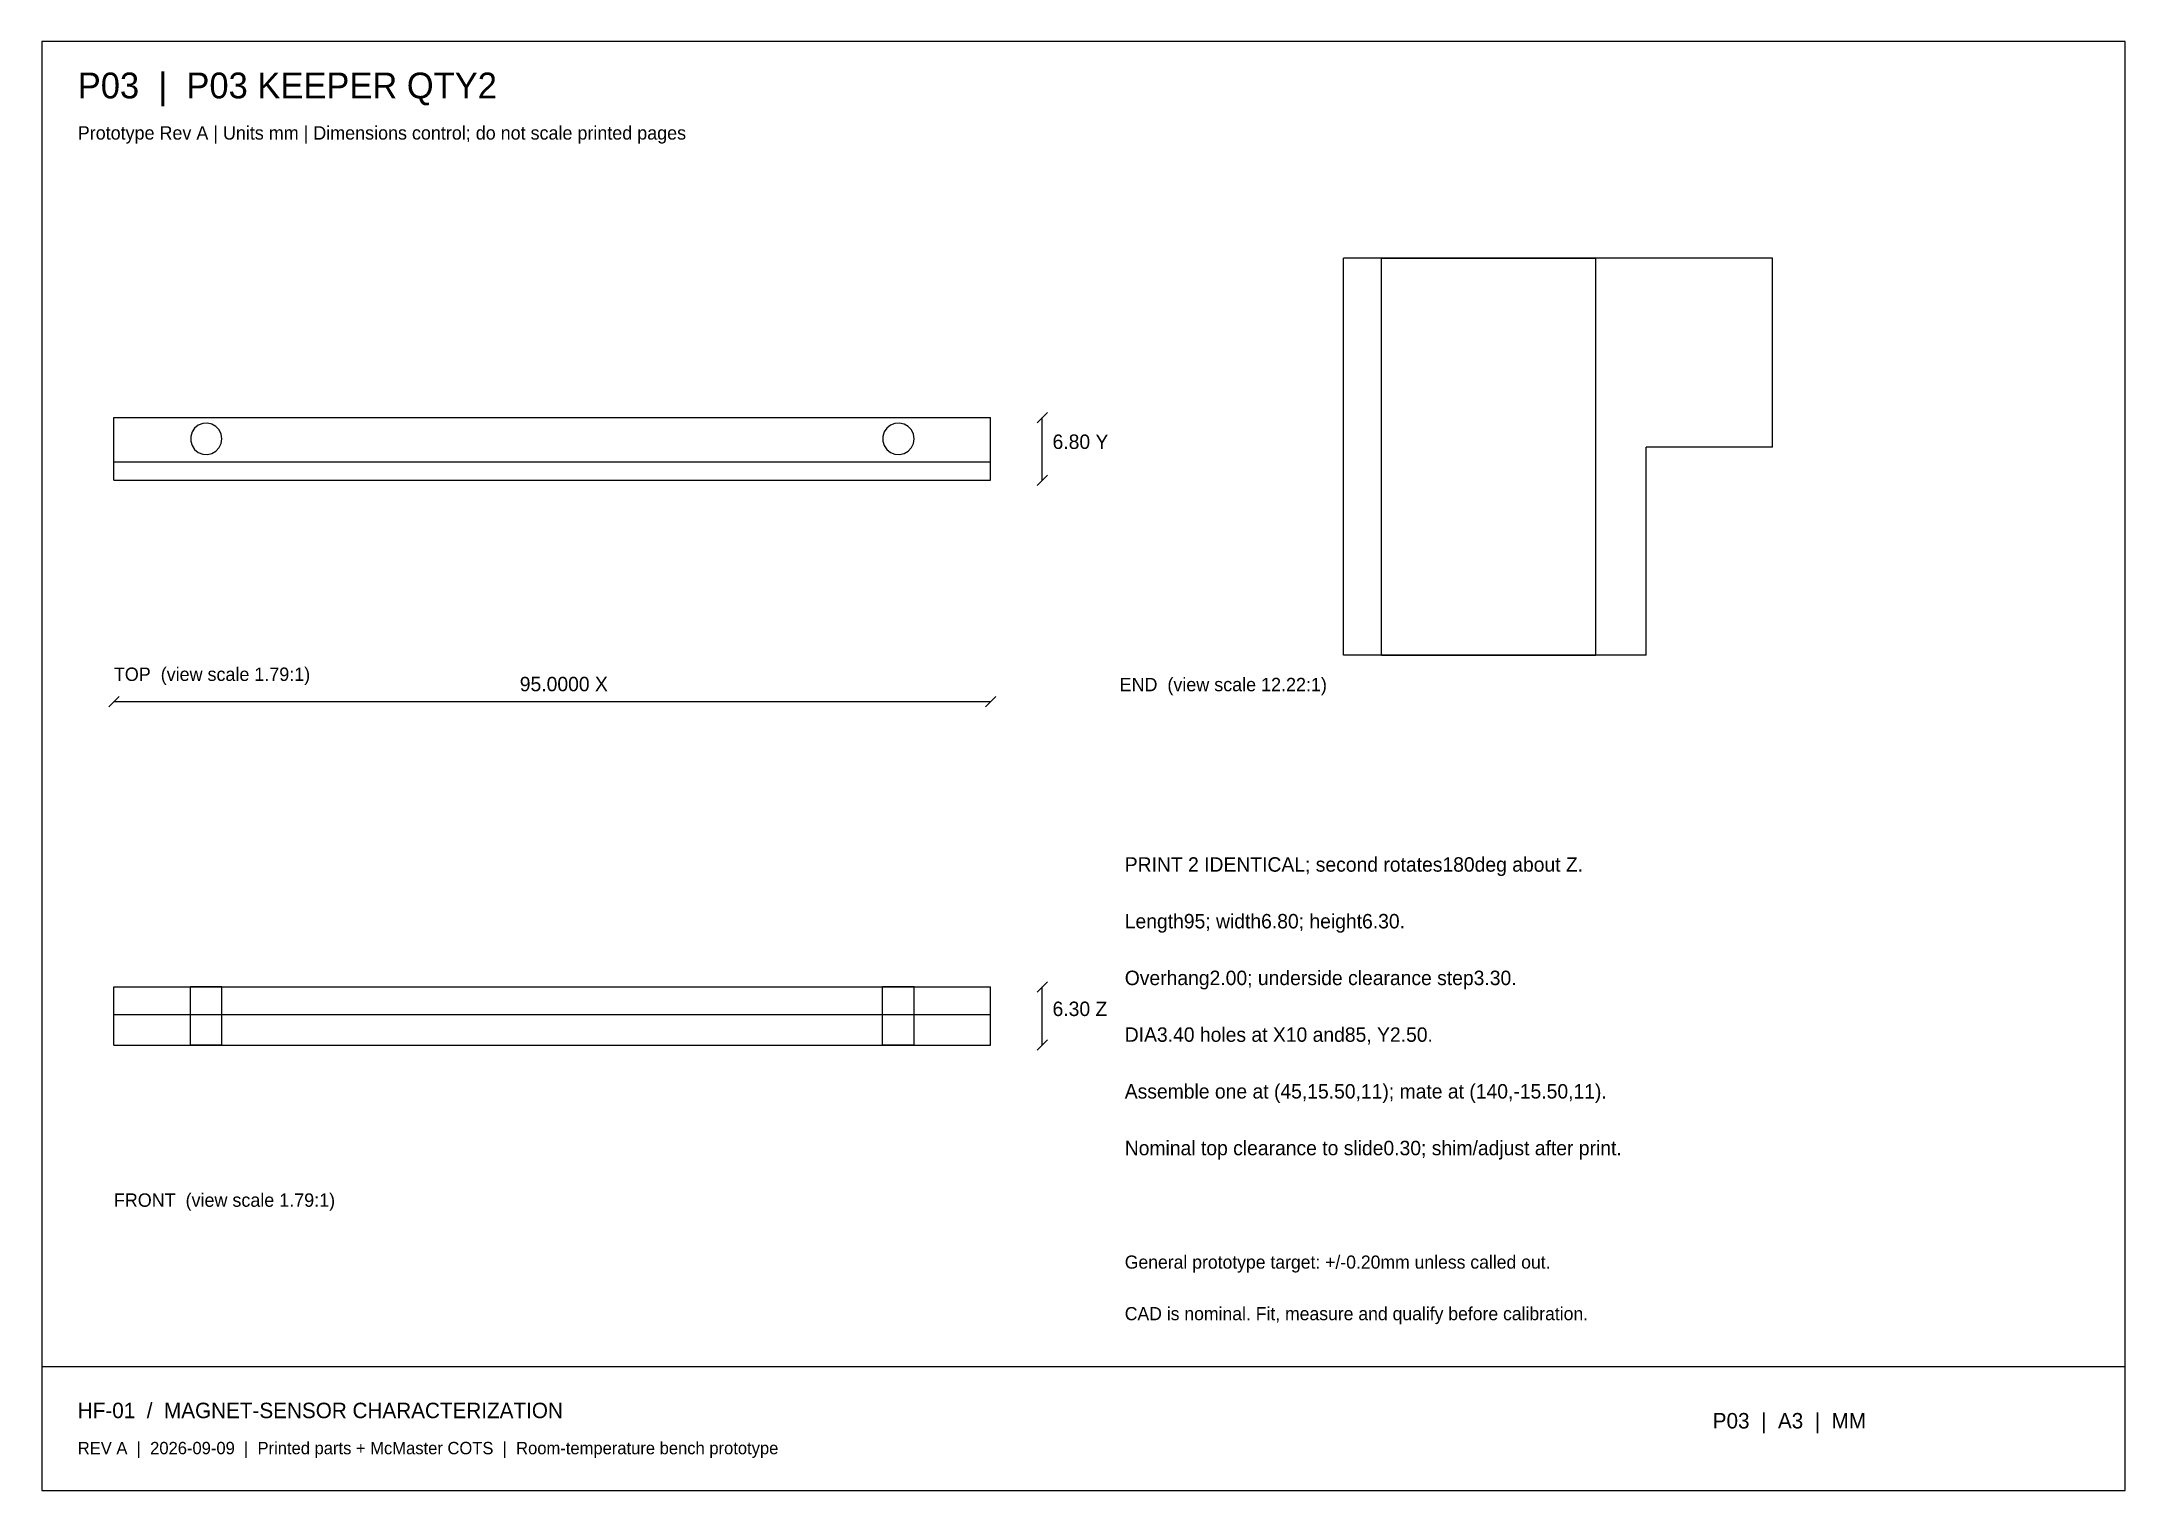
# Model space of a CAD drawing. Header units: millimetres. Extents: x 8 to 412, y 8 to 289.
import ezdxf

# ---------------------------------------------------------------- set-up
doc = ezdxf.new("R2010")
doc.units = ezdxf.units.MM
for name, color, linetype in [('DIM', 4, 'Continuous'), ('HIDDEN', 8, 'Continuous'), ('OUTLINE', 7, 'Continuous'), ('TEXT', 7, 'Continuous')]:
    doc.layers.add(name, color=color, linetype=linetype)

msp = doc.modelspace()

# ---------------------------------------------------------------- linework, layer by layer
at = {"layer": 'DIM'}
for points in [[(201, 215.08), (203, 217.08)], [(202, 203.92), (202, 216.08)], [(201, 202.92), (203, 204.92)], [(21, 160), (23, 162)], [(191, 160), (193, 162)], [(22, 161), (192, 161)], [(201, 104.64), (203, 106.64)], [(202, 94.36), (202, 105.64)], [(201, 93.36), (203, 95.36)]]:
    msp.add_lwpolyline(points, dxfattribs=at)
at = {"layer": 'HIDDEN'}
for points in [[(260.44, 170), (260.44, 247)], [(343.56, 247), (260.44, 247)], [(288.56, 247), (286.23, 247), (283.93, 247), (281.69, 247), (279.54, 247), (277.5, 247), (275.6, 247), (273.86, 247), (272.31, 247), (270.96, 247), (269.84, 247), (268.94, 247), (268.3, 247), (267.91, 247), (267.78, 247)], [(267.78, 247), (268.3, 247), (269.84, 247), (272.31, 247), (275.6, 247), (279.54, 247), (283.93, 247), (288.56, 247), (293.18, 247), (297.57, 247), (301.51, 247), (304.8, 247), (307.28, 247), (308.81, 247), (309.33, 247)], [(288.56, 247), (286.23, 247), (283.93, 247), (281.69, 247), (279.54, 247), (277.5, 247), (275.6, 247), (273.86, 247), (272.31, 247), (270.96, 247), (269.84, 247), (268.94, 247), (268.3, 247), (267.91, 247), (267.78, 247)], [(267.78, 247), (268.3, 247), (269.84, 247), (272.31, 247), (275.6, 247), (279.54, 247), (283.93, 247), (288.56, 247), (293.18, 247), (297.57, 247), (301.51, 247), (304.8, 247), (307.28, 247), (308.81, 247), (309.33, 247)], [(267.78, 170), (267.78, 247)], [(267.78, 170), (267.78, 247)], [(309.33, 247), (309.2, 247), (308.81, 247), (308.17, 247), (307.28, 247), (306.15, 247), (304.8, 247), (303.25, 247), (301.51, 247), (299.61, 247), (297.57, 247), (295.42, 247), (293.18, 247), (290.88, 247), (288.56, 247)], [(309.33, 247), (309.2, 247), (308.81, 247), (308.17, 247), (307.28, 247), (306.15, 247), (304.8, 247), (303.25, 247), (301.51, 247), (299.61, 247), (297.57, 247), (295.42, 247), (293.18, 247), (290.88, 247), (288.56, 247)], [(309.33, 170), (309.33, 247)], [(309.33, 170), (309.33, 247)], [(343.56, 210.33), (343.56, 247)], [(22, 207.49), (22, 216.08)], [(22, 216.08), (192, 216.08)], [(42.94, 211.97), (42.8, 212.87), (42.41, 213.68), (41.79, 214.35), (41.01, 214.8), (40.12, 215), (39.22, 214.93), (38.37, 214.6), (37.66, 214.04), (37.15, 213.29), (36.89, 212.42), (36.89, 211.52), (37.15, 210.65), (37.66, 209.9), (38.37, 209.33), (39.22, 209), (40.12, 208.93), (41.01, 209.14), (41.79, 209.59), (42.41, 210.25), (42.8, 211.07), (42.94, 211.97)], [(177.15, 211.97), (177.01, 212.87), (176.62, 213.68), (176, 214.35), (175.22, 214.8), (174.33, 215), (173.43, 214.93), (172.58, 214.6), (171.88, 214.04), (171.36, 213.29), (171.1, 212.42), (171.1, 211.52), (171.36, 210.65), (171.88, 209.9), (172.58, 209.33), (173.43, 209), (174.33, 208.93), (175.22, 209.14), (176, 209.59), (176.62, 210.25), (177.01, 211.07), (177.15, 211.97)], [(192, 207.49), (192, 216.08)], [(343.56, 210.33), (319.11, 210.33)], [(319.11, 170), (319.11, 210.33)], [(22, 203.92), (22, 207.49)], [(22, 207.49), (192, 207.49)], [(22, 207.49), (192, 207.49)], [(192, 203.92), (192, 207.49)], [(22, 203.92), (192, 203.92)], [(319.11, 170), (260.44, 170)], [(288.56, 170), (286.23, 170), (283.93, 170), (281.69, 170), (279.54, 170), (277.5, 170), (275.6, 170), (273.86, 170), (272.31, 170), (270.96, 170), (269.84, 170), (268.94, 170), (268.3, 170), (267.91, 170), (267.78, 170)], [(267.78, 170), (268.3, 170), (269.84, 170), (272.31, 170), (275.6, 170), (279.54, 170), (283.93, 170), (288.56, 170), (293.18, 170), (297.57, 170), (301.51, 170), (304.8, 170), (307.28, 170), (308.81, 170), (309.33, 170)], [(288.56, 170), (286.23, 170), (283.93, 170), (281.69, 170), (279.54, 170), (277.5, 170), (275.6, 170), (273.86, 170), (272.31, 170), (270.96, 170), (269.84, 170), (268.94, 170), (268.3, 170), (267.91, 170), (267.78, 170)], [(267.78, 170), (268.3, 170), (269.84, 170), (272.31, 170), (275.6, 170), (279.54, 170), (283.93, 170), (288.56, 170), (293.18, 170), (297.57, 170), (301.51, 170), (304.8, 170), (307.28, 170), (308.81, 170), (309.33, 170)], [(309.33, 170), (309.2, 170), (308.81, 170), (308.17, 170), (307.28, 170), (306.15, 170), (304.8, 170), (303.25, 170), (301.51, 170), (299.61, 170), (297.57, 170), (295.42, 170), (293.18, 170), (290.88, 170), (288.56, 170)], [(309.33, 170), (309.2, 170), (308.81, 170), (308.17, 170), (307.28, 170), (306.15, 170), (304.8, 170), (303.25, 170), (301.51, 170), (299.61, 170), (297.57, 170), (295.42, 170), (293.18, 170), (290.88, 170), (288.56, 170)], [(22, 94.36), (22, 105.64)], [(22, 105.64), (192, 105.64)], [(42.94, 105.64), (42.86, 105.64), (42.64, 105.64), (42.27, 105.64), (41.79, 105.64), (41.21, 105.64), (40.57, 105.64), (39.89, 105.64), (39.22, 105.64), (38.57, 105.64), (38, 105.64), (37.52, 105.64), (37.15, 105.64), (36.93, 105.64), (36.85, 105.64)], [(36.85, 105.64), (36.93, 105.64), (37.15, 105.64), (37.52, 105.64), (38, 105.64), (38.57, 105.64), (39.22, 105.64), (39.89, 105.64), (40.57, 105.64), (41.21, 105.64), (41.79, 105.64), (42.27, 105.64), (42.64, 105.64), (42.86, 105.64), (42.94, 105.64)], [(36.85, 94.36), (36.85, 105.64)], [(42.94, 94.36), (42.94, 105.64)], [(177.15, 105.64), (177.07, 105.64), (176.85, 105.64), (176.48, 105.64), (176, 105.64), (175.43, 105.64), (174.78, 105.64), (174.11, 105.64), (173.43, 105.64), (172.79, 105.64), (172.21, 105.64), (171.73, 105.64), (171.36, 105.64), (171.14, 105.64), (171.06, 105.64)], [(171.06, 105.64), (171.14, 105.64), (171.36, 105.64), (171.73, 105.64), (172.21, 105.64), (172.79, 105.64), (173.43, 105.64), (174.11, 105.64), (174.78, 105.64), (175.43, 105.64), (176, 105.64), (176.48, 105.64), (176.85, 105.64), (177.07, 105.64), (177.15, 105.64)], [(171.06, 94.36), (171.06, 105.64)], [(177.15, 94.36), (177.15, 105.64)], [(192, 94.36), (192, 105.64)], [(22, 100.27), (192, 100.27)], [(22, 94.36), (192, 94.36)], [(42.94, 94.36), (42.86, 94.36), (42.64, 94.36), (42.27, 94.36), (41.79, 94.36), (41.21, 94.36), (40.57, 94.36), (39.89, 94.36), (39.22, 94.36), (38.57, 94.36), (38, 94.36), (37.52, 94.36), (37.15, 94.36), (36.93, 94.36), (36.85, 94.36)], [(36.85, 94.36), (36.93, 94.36), (37.15, 94.36), (37.52, 94.36), (38, 94.36), (38.57, 94.36), (39.22, 94.36), (39.89, 94.36), (40.57, 94.36), (41.21, 94.36), (41.79, 94.36), (42.27, 94.36), (42.64, 94.36), (42.86, 94.36), (42.94, 94.36)], [(177.15, 94.36), (177.07, 94.36), (176.85, 94.36), (176.48, 94.36), (176, 94.36), (175.43, 94.36), (174.78, 94.36), (174.11, 94.36), (173.43, 94.36), (172.79, 94.36), (172.21, 94.36), (171.73, 94.36), (171.36, 94.36), (171.14, 94.36), (171.06, 94.36)], [(171.06, 94.36), (171.14, 94.36), (171.36, 94.36), (171.73, 94.36), (172.21, 94.36), (172.79, 94.36), (173.43, 94.36), (174.11, 94.36), (174.78, 94.36), (175.43, 94.36), (176, 94.36), (176.48, 94.36), (176.85, 94.36), (177.07, 94.36), (177.15, 94.36)]]:
    msp.add_lwpolyline(points, dxfattribs=at)
at = {"layer": 'OUTLINE'}
for points in [[(8, 8), (412, 8), (412, 289), (8, 289), (8, 8)], [(260.44, 170), (260.44, 247)], [(343.56, 247), (260.44, 247)], [(343.56, 210.33), (343.56, 247)], [(22, 203.92), (22, 216.08)], [(22, 216.08), (192, 216.08)], [(42.94, 211.97), (42.8, 212.87), (42.41, 213.68), (41.79, 214.35), (41.01, 214.8), (40.12, 215), (39.22, 214.93), (38.37, 214.6), (37.66, 214.04), (37.15, 213.29), (36.89, 212.42), (36.89, 211.52), (37.15, 210.65), (37.66, 209.9), (38.37, 209.33), (39.22, 209), (40.12, 208.93), (41.01, 209.14), (41.79, 209.59), (42.41, 210.25), (42.8, 211.07), (42.94, 211.97)], [(177.15, 211.97), (177.01, 212.87), (176.62, 213.68), (176, 214.35), (175.22, 214.8), (174.33, 215), (173.43, 214.93), (172.58, 214.6), (171.88, 214.04), (171.36, 213.29), (171.1, 212.42), (171.1, 211.52), (171.36, 210.65), (171.88, 209.9), (172.58, 209.33), (173.43, 209), (174.33, 208.93), (175.22, 209.14), (176, 209.59), (176.62, 210.25), (177.01, 211.07), (177.15, 211.97)], [(192, 203.92), (192, 216.08)], [(319.11, 170), (319.11, 210.33)], [(343.56, 210.33), (319.11, 210.33)], [(22, 203.92), (192, 203.92)], [(319.11, 170), (260.44, 170)], [(22, 100.27), (22, 105.64)], [(22, 105.64), (192, 105.64)], [(192, 100.27), (192, 105.64)], [(22, 94.36), (22, 100.27)], [(22, 100.27), (192, 100.27)], [(192, 94.36), (192, 100.27)], [(22, 94.36), (192, 94.36)], [(8, 32), (412, 32)]]:
    msp.add_lwpolyline(points, dxfattribs=at)

# ---------------------------------------------------------------- texts
at = {"layer": 'DIM'}
for s, p in [('6.80 Y', (204, 210)), ('95.0000 X', (100.7, 163)), ('6.30 Z', (204, 100))]:
    msp.add_text(s, height=2.8, dxfattribs=at).set_placement(p)
at = {"layer": 'TEXT'}
for s, height, p in [('P03  |  P03 KEEPER QTY2', 5, (15, 278)), ('Prototype Rev A | Units mm | Dimensions control; do not scale printed pages', 2.6, (15, 270)), ('TOP  (view scale 1.79:1)', 2.6, (22, 165)), ('END  (view scale 12.22:1)', 2.6, (217, 163)), ('PRINT 2 IDENTICAL; second rotates180deg about Z.', 2.8, (218, 128)), ('Length95; width6.80; height6.30.', 2.8, (218, 117)), ('Overhang2.00; underside clearance step3.30.', 2.8, (218, 106)), ('DIA3.40 holes at X10 and85, Y2.50.', 2.8, (218, 95)), ('Assemble one at (45,15.50,11); mate at (140,-15.50,11).', 2.8, (218, 84)), ('Nominal top clearance to slide0.30; shim/adjust after print.', 2.8, (218, 73)), ('FRONT  (view scale 1.79:1)', 2.6, (22, 63)), ('General prototype target: +/-0.20mm unless called out.', 2.55, (218, 51)), ('CAD is nominal. Fit, measure and qualify before calibration.', 2.55, (218, 41)), ('HF-01  /  MAGNET-SENSOR CHARACTERIZATION', 3, (15, 22)), ('P03  |  A3  |  MM', 3, (332, 20)), ('REV A  |  2026-09-09  |  Printed parts + McMaster COTS  |  Room-temperature bench prototype', 2.4, (15, 15))]:
    msp.add_text(s, height=height, dxfattribs=at).set_placement(p)

doc.saveas('drawing.dxf')
